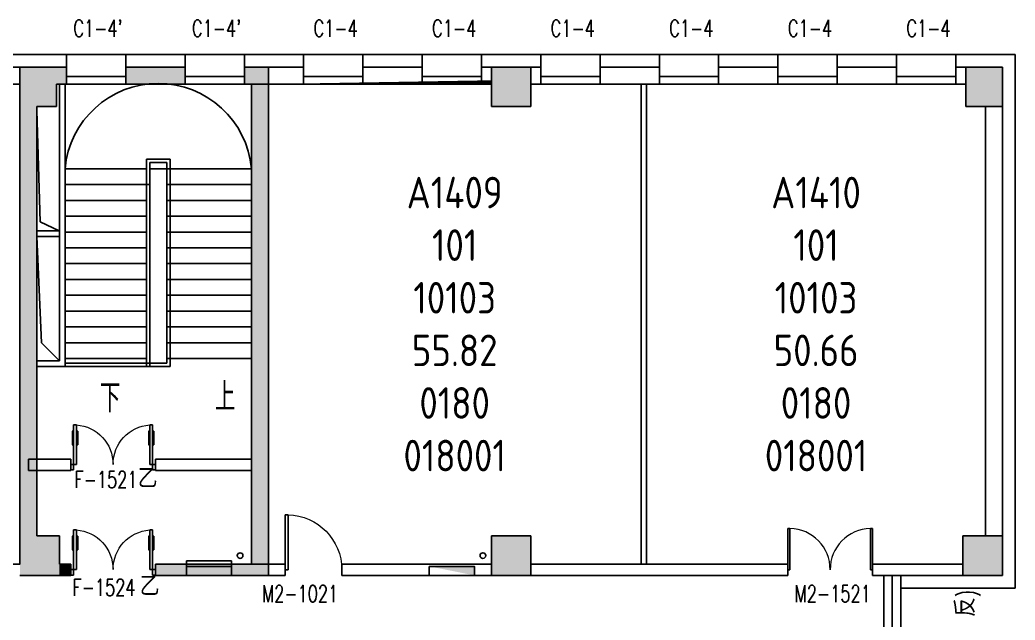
# Model space of a CAD drawing. Extents: x 2066852 to 2142668, y 313528 to 416301.
# Drawn here: x 2124413 to 2142038, y 405673 to 416301 of the extents above; entities that cross this region are included whole.
import ezdxf

# ---------------------------------------------------------------- set-up
doc = ezdxf.new("R2010")
doc.units = 0
doc.header["$LTSCALE"] = 1000
doc.header["$MEASUREMENT"] = 0
for name, color, linetype in [('body', 30, 'Continuous'), ('RM$', 5, 'Continuous'), ('RM$TXT', 5, 'Continuous'), ('消防', 222, 'Continuous')]:
    doc.layers.add(name, color=color, linetype=linetype)
doc.styles.add('_TCH_DIM', font='SIMPLEX', dxfattribs={"bigfont": 'GBCBIG'})
doc.styles.add('_TCH_WINDOW', font='txt.shx', dxfattribs={"height": 3.5, "bigfont": 'hztxt.shx'})
doc.styles.get("Standard").update_dxf_attribs({"font": 'gbenor.shx', "bigfont": 'gbcbig.shx'})

# ---------------------------------------------------------------- blocks, each defined once
blk = doc.blocks.new('cde')
at = {"layer": '消防'}
blk.add_hatch(color=256, dxfattribs=at).paths.add_polyline_path([(-873426.7166632321, -271674.3896962288), (-874226.7166632321, -271674.3896962288), (-873426.7166632321, -271834.3896962288)])
blk.add_lwpolyline([(-874226.7166632321, -271674.3896962288), (-873426.7166632321, -271674.3896962288), (-873426.7166632321, -271834.3896962288), (-874226.7166632321, -271834.3896962288)], close=True, dxfattribs=at)
blk = doc.blocks.new('$WINLIB2D$00000004')
for p, q in [((-0.5, 0.5), (0.5, 0.5)), ((-0.5, 0.2405796575893152), (0.5, 0.2405796575893152)), ((-0.4999999999999999, -0.5), (0.5, -0.5))]:
    blk.add_line(p, q)
blk = doc.blocks.new('$DorLib2D$00000002')
for p, q in [((-0.5, -5.684341886080802e-17), (-0.5000000000000007, 0.4875)), ((-0.4750000000000007, 0.4875), (-0.5000000000000007, 0.4875)), ((-0.475, -2.842170943040401e-17), (-0.4750000000000007, 0.4875)), ((0.475, -2.842170943040401e-17), (0.4750000000000007, 0.4875)), ((0.4750000000000007, 0.4875), (0.5000000000000007, 0.4875)), ((0.5, -5.684341886080802e-17), (0.5000000000000007, 0.4875)), ((-0.5, -5.684341886080802e-17), (-0.475, -2.842170943040401e-17)), ((0.5, -5.684341886080802e-17), (0.475, -2.842170943040401e-17))]:
    blk.add_line(p, q)
at = {"lineweight": 13}
for centre, start, end in [((-0.4875, -4.263256414560601e-17), 0, 88.53071641864632), ((0.4875, -4.263256414560601e-17), 91.4692835813537, 180)]:
    blk.add_arc(centre, 0.4875, start, end, dxfattribs=at)
blk = doc.blocks.new('$DorLib2D$00000001')
for p, q in [((0.45, 0.9750000000000001), (0.5000000000000002, 0.9750000000000001)), ((0.45, 0), (0.45, 0.9750000000000001)), ((0.5, 0), (0.5, 0.9750000000000001)), ((0.5, 0), (0.45, 0))]:
    blk.add_line(p, q)
at = {"lineweight": 13}
blk.add_arc((0.475, 0), 0.975, 91.4692835813538, 180, dxfattribs=at)
blk = doc.blocks.new('$DorLib2D$00000011')
for p, q in [((-0.4666666602065375, 0.4708801651422996), (-0.46666666020654, -0.06245316819156697)), ((-0.4666666602065375, 0.4708801651422996), (-0.4333333268731733, 0.4708801651422999)), ((-0.4333333268731733, 0.4708801651422999), (-0.4333333268731709, 0.004213498475166344)), ((0.4333333397943598, 0.4708801651422999), (0.4333333397943574, 0.004213498475166344)), ((0.4666666731277241, 0.4708801651422996), (0.4333333397943598, 0.4708801651422999)), ((0.4666666731277241, 0.4708801651422996), (0.4666666731277265, -0.06245316819156697)), ((-0.4833333268732257, 0.3962051976975873), (-0.466666660206538, 0.3962051976975872)), ((-0.41666666020649, 0.3962051976975873), (-0.4333333268731729, 0.3962051976975873)), ((0.4166666731276766, 0.3962051976975873), (0.4333333397943595, 0.3962051976975873)), ((0.4833333397944098, 0.3962051976975873), (0.4666666731277244, 0.3962051976975872)), ((-0.4833333268732233, 0.2345635206386193), (-0.4666666602065386, 0.2345635206386192)), ((-0.41666666020649, 0.2345635206386193), (-0.4333333268731721, 0.2345635206386192)), ((0.4166666731276741, 0.2345635206386193), (0.4333333397943586, 0.2345635206386192)), ((0.4833333397944074, 0.2345635206386193), (0.4666666731277251, 0.2345635206386192)), ((-0.4999999935399067, 0.004213498475166344), (-0.4333333268731709, 0.004213498475166344)), ((-0.4999999935399042, 0.004213498475176044), (-0.4999999935399067, -0.06245316819156697)), ((0.5000000064610932, 0.004213498475166344), (0.4333333397943574, 0.004213498475166344)), ((0.5000000064610907, 0.004213498475176044), (0.5000000064610932, -0.06245316819156697)), ((-0.4999999935399067, -0.06245316819156697), (-0.46666666020654, -0.06245316819156697)), ((0.5000000064610932, -0.06245316819156697), (0.4666666731277265, -0.06245316819156697))]:
    blk.add_line(p, q)
at = {"lineweight": 13}
for p, q in [((-0.4833333268732257, 0.3962051976975873), (-0.4833333268732233, 0.2345635206386193)), ((-0.41666666020649, 0.3962051976975873), (-0.41666666020649, 0.2345635206386193)), ((0.4166666731276766, 0.3962051976975873), (0.4166666731276741, 0.2345635206386193)), ((0.4833333397944098, 0.3962051976975873), (0.4833333397944074, 0.2345635206386193))]:
    blk.add_line(p, q, dxfattribs=at)
for centre, start, end in [((-0.46666666020654, 0.004213498475166344), 0, 85.90395624184767), ((0.4666666731277265, 0.004213498475166344), 94.09604375815232, 180)]:
    blk.add_arc(centre, 0.4666666666671332, start, end, dxfattribs=at)

msp = doc.modelspace()

# ---------------------------------------------------------------- hatches: boundary and pattern name
at = {"layer": 'body'}
for points in [[(2124413.169386332, 414764.5067234881), (2125063.169386367, 414764.5067234905), (2125063.169386367, 415464.5067234795), (2124413.169386332, 415464.5067234881)], [(2125063.169386367, 415464.5067234795), (2125063.169386367, 415164.5067238432), (2125238.169386275, 415164.5067238379), (2125238.169386274, 415464.5067238435)], [(2127338.169386376, 415464.5067238447), (2126288.169386274, 415464.5067238441), (2126288.169386275, 415164.5067238385), (2127338.169386377, 415164.5067238391)], [(2128813.169385829, 415464.5067238468), (2128388.169386376, 415464.5067238453), (2128388.169386376, 415164.5067238397), (2128813.169385829, 415164.5067238468)], [(2132763.169386333, 414764.5067234877), (2133463.169386333, 414764.5067234877), (2133463.169386333, 415464.5067234877), (2132763.169386333, 415464.5067234877)], [(2141163.169386383, 414764.5067234877), (2141813.169386333, 414764.5067234877), (2141813.169386333, 415464.506723488), (2141163.169386383, 415464.506723488)], [(2128513.169385829, 415164.4989110774), (2128513.169385831, 406664.4989110937), (2128813.169385831, 406664.4989110937), (2128813.169385829, 415164.4989110774)], [(2124713.169385999, 414764.5067234892), (2124413.169385999, 414764.5067234881), (2124413.169385999, 407164.498910902), (2124713.169385999, 407164.498910902)], [(2124413.169385907, 406464.498910902), (2125113.169385907, 406464.498910902), (2125113.169385907, 407164.498910902), (2124413.169385907, 407164.498910902)], [(2132763.169385907, 406464.498910902), (2133463.169385907, 406464.498910902), (2133463.169385907, 407164.498910902), (2132763.169385907, 407164.498910902)], [(2141113.200636333, 406464.506723488), (2141813.169386333, 406464.506723488), (2141813.169386333, 407164.5067234877), (2141113.200636333, 407164.5067234877)], [(2125113.169385907, 406664.4989110703), (2125113.169385907, 406464.4989110665), (2125312.913703766, 406464.4989110603), (2125312.913703766, 406664.4989110717)], [(2128813.169385309, 406664.4989110891), (2126812.913703918, 406664.4989110794), (2126812.913703918, 406464.4989110544), (2128513.169386126, 406464.4989110558)], [(2128813.169385309, 406664.4989110891), (2128513.169386126, 406464.4989110558), (2128813.16938583, 406464.4989110683)]]:
    msp.add_hatch(color=256, dxfattribs=at).paths.add_polyline_path(points)

# ---------------------------------------------------------------- linework, layer by layer
for p, q in [((2125215.124585518, 415164.5106300967), (2125115.091191594, 415164.5146692655)), ((2124715.12458561, 412564.5067238543), (2124715.124585611, 412464.5067238543)), ((2124715.12458561, 410264.5067238542), (2124715.124585611, 410164.5067238542))]:
    msp.add_line(p, q)
for p, q in [((2125013.169386307, 415689.5067238573), (2124188.169386597, 415689.5067238564)), ((2125238.169386274, 415689.5067238718), (2125013.169386307, 415689.5067238447)), ((2125238.169386274, 415689.5067238718), (2125238.169386274, 415464.5067238448)), ((2127338.169386376, 415689.506723873), (2126288.169386274, 415689.5067238724)), ((2126288.169386274, 415689.5067238724), (2126288.169386274, 415464.5067238454)), ((2127338.169386376, 415689.506723873), (2127338.169386376, 415464.506723846)), ((2128813.169385829, 415689.5067238468), (2128388.169386376, 415689.5067238736)), ((2128388.169386376, 415689.5067238736), (2128388.169386376, 415464.5067238465)), ((2129438.169386376, 415689.5067238276), (2128813.169385829, 415689.5067238469)), ((2129438.169386376, 415689.5067238276), (2129438.169386376, 415464.5067238472)), ((2131538.169386376, 415689.5067238287), (2130488.169386376, 415689.5067238281)), ((2130488.169386376, 415689.5067238281), (2130488.169386376, 415464.5067238478)), ((2131538.169386376, 415689.5067238287), (2131538.169386376, 415464.5067238485)), ((2133113.169386306, 415689.5067238493), (2132588.169386376, 415689.5067238294)), ((2132588.169386376, 415689.5067238294), (2132588.169386376, 415464.506723849)), ((2133638.169386376, 415689.5067238475), (2133113.169386306, 415689.5067238493)), ((2133638.169386376, 415689.5067238475), (2133638.169386376, 415464.5067238495)), ((2135738.169386376, 415689.5067238512), (2134688.169386477, 415689.5067238494)), ((2134688.169386477, 415689.5067238494), (2134688.169386477, 415464.5067238496)), ((2135738.169386376, 415689.5067238512), (2135738.169386376, 415464.5067238499)), ((2137838.169386376, 415689.506723855), (2136788.169386376, 415689.5067238531)), ((2136788.169386376, 415689.5067238531), (2136788.169386376, 415464.5067238501)), ((2137838.169386376, 415689.506723855), (2137838.169386376, 415464.5067238503)), ((2139938.169386274, 415689.5067238588), (2138888.169386376, 415689.5067238569)), ((2138888.169386376, 415689.5067238569), (2138888.169386376, 415464.5067238505)), ((2139938.169386274, 415689.5067238588), (2139938.169386274, 415464.5067238507)), ((2142038.169386304, 415689.5067238653), (2140988.169386376, 415689.5067238606)), ((2140988.169386376, 415689.5067238606), (2140988.169386376, 415464.5067238509)), ((2142038.169386304, 406239.5067237886), (2142038.169386304, 415689.5067238653)), ((2124413.169386335, 415464.5067238612), (2124188.169386597, 415464.506723861)), ((2124503.924184489, 415464.5067234834), (2124413.169386332, 415464.5067234881)), ((2124413.169386332, 415464.5067234881), (2124413.169386335, 415460.8953177924)), ((2124413.169386335, 415460.8953177924), (2124413.169386332, 414764.5067234881)), ((2125063.169386367, 415464.5067234795), (2124503.924184489, 415464.5067234834)), ((2125238.169386274, 415464.5067238435), (2125063.169386427, 415464.5067239989)), ((2125238.169386275, 415164.5067238379), (2125238.169386274, 415464.5067238435)), ((2127338.169386376, 415464.5067238447), (2126288.169386274, 415464.5067238441)), ((2126288.169386274, 415464.5067238441), (2126288.169386275, 415164.5067238385)), ((2127338.169386377, 415164.5067238391), (2127338.169386376, 415464.5067238447)), ((2128813.169385829, 415464.5067238468), (2128388.169386376, 415464.5067238453)), ((2128388.169386376, 415464.5067238453), (2128388.169386376, 415164.5067238397)), ((2129438.169386376, 415464.5067238525), (2128813.169385829, 415464.5067238469)), ((2128813.169385829, 415164.5067238468), (2128813.169385829, 415464.5067238468)), ((2129438.169386376, 415164.5067238574), (2129438.169386376, 415464.5067238525)), ((2131538.169386376, 415464.5067238537), (2130488.169386376, 415464.5067238531)), ((2130488.169386376, 415464.5067238531), (2130488.169386377, 415164.506723858)), ((2131538.169386376, 415164.5067238585), (2131538.169386376, 415464.5067238537)), ((2132763.169386335, 415464.5067238357), (2132588.169386376, 415464.5067238543)), ((2132588.169386376, 415464.5067238543), (2132588.169386376, 415164.5067238592)), ((2133463.169386333, 415464.5067234877), (2132763.169386333, 415464.5067234877)), ((2132763.169386333, 415464.5067234877), (2132763.169386333, 414764.5067234877)), ((2133638.169386376, 415464.5067238496), (2133463.169386335, 415464.5067240406)), ((2133463.169386333, 414764.5067234877), (2133463.169386333, 415464.5067234877)), ((2133638.169386376, 415164.5067238447), (2133638.169386376, 415464.5067238496)), ((2135738.169386376, 415464.50672385), (2134688.169386478, 415464.5067238497)), ((2134688.169386478, 415464.5067238497), (2134688.169386478, 415164.5067238467)), ((2135738.169386377, 415164.5067238486), (2135738.169386376, 415464.50672385)), ((2137838.169386376, 415464.5067238504), (2136788.169386376, 415464.5067238502)), ((2136788.169386376, 415464.5067238502), (2136788.169386376, 415164.5067238506)), ((2137838.169386376, 415164.5067238525), (2137838.169386376, 415464.5067238504)), ((2139938.169386274, 415464.5067238508), (2138888.169386376, 415464.5067238506)), ((2138888.169386376, 415464.5067238506), (2138888.169386377, 415164.5067238545)), ((2139938.169386275, 415164.5067238564), (2139938.169386274, 415464.5067238508)), ((2141163.169386495, 415464.5067237329), (2140988.169386376, 415464.506723851)), ((2140988.169386376, 415464.506723851), (2140988.169386376, 415164.5067238584)), ((2141813.169386333, 415464.506723488), (2141163.169386383, 415464.506723488)), ((2141163.169386383, 415464.506723488), (2141163.169386383, 414764.5067234877)), ((2141813.169386333, 414764.5067234877), (2141813.169386333, 415464.506723488)), ((2124188.169386597, 415164.5067238562), (2124413.169386335, 415164.5067239133)), ((2125063.169386427, 415164.5067234881), (2125238.169386275, 415164.5067238379)), ((2125063.169386367, 414764.5067234905), (2125063.169386427, 415164.5067238368)), ((2125115.091191431, 415164.5106300969), (2125114.952492139, 411729.5067238546)), ((2128513.169385829, 415164.506723861), (2125213.169385829, 415164.5067238599)), ((2125213.169385829, 415164.5067238599), (2125213.169385829, 413384.5067238599)), ((2125215.124585518, 415164.5106300967), (2125215.124585517, 410164.5067238547)), ((2126288.169386275, 415164.5067238385), (2127338.169386377, 415164.5067238391)), ((2128388.169386376, 415164.5067238397), (2128813.169385829, 415164.5067238468)), ((2128513.169385829, 413664.506723861), (2128513.169385829, 415164.506723861)), ((2128513.169385829, 415164.4989110774), (2128513.169385831, 406664.4989110937)), ((2128813.169385829, 415164.4989110774), (2128513.169385829, 415164.4989110774)), ((2128813.169385829, 415164.5067238469), (2129438.169386376, 415164.5067238574)), ((2128813.169385829, 415164.4989110774), (2128813.169385831, 406664.4989110937)), ((2130488.169386377, 415164.506723858), (2131538.169386376, 415164.5067238585)), ((2132588.169386376, 415164.5067238592), (2132763.169386335, 415164.5067236963)), ((2133463.169386335, 415164.5067238823), (2133638.169386376, 415164.5067238447)), ((2134688.169386478, 415164.5067238467), (2135738.169386377, 415164.5067238486)), ((2135413.169385829, 415164.4989110792), (2135413.169385831, 406664.4989110955)), ((2135513.169386305, 406664.506723772), (2135513.16938631, 415164.5067238482)), ((2136788.169386376, 415164.5067238506), (2137838.169386376, 415164.5067238525)), ((2138888.169386377, 415164.5067238545), (2139938.169386275, 415164.5067238564)), ((2140988.169386376, 415164.5067238584), (2141163.169386495, 415164.5067238302)), ((2124713.169385997, 407164.4989110364), (2124713.169386005, 414764.5067234238)), ((2124713.169386002, 414764.5067234238), (2125063.169386367, 414764.5067234905)), ((2132763.169386333, 414764.5067234877), (2133463.169386333, 414764.5067234877)), ((2141163.169386383, 414764.5067234877), (2141813.169386333, 414764.5067234877)), ((2141513.169386305, 407164.5067234877), (2141513.169386309, 414764.506723579)), ((2141813.169386299, 407164.5067234877), (2141813.169386299, 414764.506723579)), ((2124715.124585609, 414697.6816560602), (2124772.866252895, 412724.1795006512)), ((2125215.124585524, 413664.5145366441), (2126653.2445773, 413664.5145366403)), ((2126655.12458985, 410164.4906095733), (2126653.153267243, 413834.5067236911)), ((2126653.153267243, 413834.5067236911), (2127073.153142035, 413834.506723691)), ((2126713.169385829, 413384.5067238604), (2126713.169385829, 413664.5067238604)), ((2126713.169385829, 413664.5067238604), (2128513.169385829, 413664.506723861)), ((2126715.124581194, 410164.522838135), (2126713.185504428, 413774.5067240301)), ((2126713.185504428, 413774.5067240301), (2127013.185629636, 413774.5067240301)), ((2126713.244585952, 413664.5145366403), (2126715.124585524, 413664.5145366436)), ((2126715.124585525, 410224.5067238607), (2126715.124585524, 413664.5145366436)), ((2127013.169385832, 413664.5067238604), (2127013.169385831, 410304.5067238604)), ((2128513.169385832, 413664.5067238599), (2127013.169385832, 413664.5067238604)), ((2127013.185629636, 413774.5067240301), (2127015.108332933, 410224.5067238635)), ((2127073.153142035, 413834.506723691), (2127075.140838118, 410164.5067238634)), ((2128513.169385832, 413664.5067238599), (2128513.169385831, 410304.5067238599)), ((2125213.169385829, 413384.5067238599), (2126713.169385829, 413384.5067238604)), ((2125215.124585524, 413384.5145366441), (2126653.394977276, 413384.5145366403)), ((2126713.394985928, 413384.5145366401), (2126715.124585524, 413384.5145366436)), ((2128513.169385832, 413384.5067238599), (2127013.169385832, 413384.5067238604)), ((2125215.124585524, 413104.5145366441), (2126653.545377252, 413104.5145366401)), ((2126713.545385905, 413104.5145366401), (2126715.124585524, 413104.5145366436)), ((2128513.169385832, 413104.5067238599), (2127013.169385832, 413104.5067238604)), ((2125215.124585524, 412824.5145366441), (2126653.695777228, 412824.5145366401)), ((2126713.695785881, 412824.5145366403), (2126715.124585524, 412824.5145366436)), ((2128513.169385831, 412824.5067238599), (2127013.169385831, 412824.5067238604)), ((2124772.866252895, 412724.1795006512), (2125109.33901462, 412567.1425866045)), ((2125115.124585597, 412564.5067238543), (2124715.12458561, 412564.5067238543)), ((2125115.124585597, 412464.5067238543), (2124715.124585611, 412464.5067238543)), ((2125215.124585524, 412544.5145366441), (2126653.846177204, 412544.5145366401)), ((2126713.846185857, 412544.5145366401), (2126715.124585524, 412544.5145366436)), ((2128513.169385831, 412544.5067238599), (2127013.169385831, 412544.5067238604)), ((2125215.124585524, 412264.5145366441), (2126653.99657718, 412264.5145366504)), ((2126713.996585833, 412264.5145366504), (2126715.124585524, 412264.5145366436)), ((2128513.169385831, 412264.5067238599), (2127013.169385831, 412264.5067238604)), ((2125215.124585524, 411984.5145366441), (2126654.146977156, 411984.5145366401)), ((2126714.14698581, 411984.5145366401), (2126715.124585524, 411984.5145366436)), ((2128513.169385831, 411984.5067238599), (2127013.169385831, 411984.5067238604)), ((2125114.952492139, 411729.5067238546), (2125114.893190804, 410264.5067238542)), ((2125215.124585523, 411704.5145366441), (2126654.297377132, 411704.5145366403)), ((2126714.297385786, 411704.5145366401), (2126715.124585523, 411704.5145366436)), ((2128513.169385831, 411704.5067238599), (2127013.169385831, 411704.5067238604)), ((2125215.124585523, 411424.5145366441), (2126654.447777108, 411424.5145366403)), ((2126714.447785762, 411424.5145366401), (2126715.124585523, 411424.5145366436)), ((2128513.169385831, 411424.5067238599), (2127013.169385831, 411424.5067238604)), ((2125215.124585523, 411144.5145366441), (2126654.598177084, 411144.5145366403)), ((2126714.598185738, 411144.5145366401), (2126715.124585523, 411144.5145366436)), ((2128513.169385831, 411144.5067238599), (2127013.169385831, 411144.5067238604)), ((2125215.124585523, 410864.5145366441), (2126654.74857706, 410864.5145366401)), ((2126714.748585714, 410864.5145366403), (2126715.124585523, 410864.5145366436)), ((2128513.169385831, 410864.5067238599), (2127013.169385831, 410864.5067238604)), ((2124794.753095358, 410583.4899810205), (2125114.893190804, 410264.5067238542)), ((2125215.124585523, 410584.5145366441), (2126654.898977036, 410584.5145366401)), ((2126714.898985691, 410584.5145366401), (2126715.124585523, 410584.5145366436)), ((2128513.169385831, 410584.5067238599), (2127013.169385831, 410584.5067238604)), ((2125114.893190804, 410264.5067238542), (2124715.12458561, 410264.5067238542)), ((2125215.124585522, 410164.5067238547), (2124715.124585611, 410164.5067238542)), ((2125215.124585523, 410304.5145366441), (2126655.049377012, 410304.5145366504)), ((2127015.108332933, 410224.5067238635), (2125215.124585522, 410224.5067238574)), ((2125215.124585522, 410164.5067238574), (2125215.124585522, 410224.5067238574)), ((2127075.140838118, 410164.5067238634), (2125215.124585522, 410164.5067238574)), ((2126655.12458985, 410164.4906095733), (2126715.124581194, 410164.522838135)), ((2126715.049385667, 410304.5145366504), (2126715.124585523, 410304.5145366436)), ((2126715.124585525, 410164.5067238554), (2126715.124585525, 410164.5147798477)), ((2127015.124585522, 410164.5067238541), (2126715.124585522, 410164.506723854)), ((2128513.169385831, 410304.5067238599), (2127013.169385831, 410304.5067238604)), ((2125312.913703918, 408524.4989113082), (2124563.169385831, 408524.4989112876)), ((2124563.169385831, 408524.4989112876), (2124563.169385831, 408324.4989112876)), ((2125312.913703918, 408324.4989112772), (2125312.913703918, 408524.4989113082)), ((2128513.169385829, 408524.4989112876), (2126812.913703918, 408524.4989113082)), ((2126812.913703918, 408524.4989113082), (2126812.913703918, 408324.4989112772)), ((2128513.169385829, 408324.4989112876), (2128513.169385829, 408524.4989112876)), ((2124563.169385831, 408324.4989112876), (2125312.913703918, 408324.4989112772)), ((2126812.913703918, 408324.4989112772), (2128513.169385829, 408324.4989112876)), ((2125113.169385907, 407164.498910902), (2124713.169385989, 407164.4989110363)), ((2125113.169385986, 406664.4989110592), (2125113.169385907, 407164.498910902)), ((2133463.169385907, 407164.498910902), (2132763.169385907, 407164.498910902)), ((2132763.169385907, 407164.498910902), (2132763.169385907, 406464.498910902)), ((2133463.169385907, 406464.498910902), (2133463.169385907, 407164.498910902)), ((2141813.169386333, 407164.5067234877), (2141113.200636333, 407164.5067234877)), ((2141113.200636333, 407164.5067234877), (2141113.200636333, 406464.506723488)), ((2141813.169386333, 406464.506723488), (2141813.169386333, 407164.5067234877)), ((2125312.913703766, 406664.4989110717), (2125113.169385986, 406664.4989111294)), ((2125312.913703766, 406464.4989110603), (2125312.913703766, 406664.4989110717)), ((2128813.169385309, 406664.4989110891), (2126812.913703918, 406664.4989110794)), ((2126812.913703918, 406664.4989110794), (2126812.913703918, 406464.4989110544)), ((2128813.169385831, 406664.4989110937), (2128513.169385831, 406664.4989110937)), ((2129113.169385849, 406664.4989110713), (2128813.16938583, 406664.4989110781)), ((2128813.16938583, 406664.4989110781), (2128813.169385829, 406464.4989110781)), ((2128813.169385309, 406664.4989110891), (2128813.16938583, 406464.4989110683)), ((2129113.169385849, 406464.4989110712), (2129113.169385849, 406664.4989110713)), ((2132763.169385812, 406664.4989110597), (2130113.169385849, 406664.49891107)), ((2130113.169385849, 406664.49891107), (2130113.169385849, 406464.4989110699)), ((2138013.169385849, 406664.5067237696), (2133463.169385986, 406664.506723774)), ((2138013.169385849, 406464.5067237701), (2138013.169385849, 406664.5067237696)), ((2139713.169386017, 406664.506723769), (2139513.169386002, 406664.5067237687)), ((2139513.169386002, 406664.5067237687), (2139513.169386002, 406464.5067237691)), ((2141113.20063635, 406664.5067238249), (2139713.169386017, 406664.506723769)), ((2124413.169385907, 406464.498910902), (2125113.169385907, 406464.498910902)), ((2125113.169385986, 406464.4989109103), (2125312.913703766, 406464.4989110603)), ((2126812.913703918, 406464.4989110544), (2128513.169386126, 406464.4989110558)), ((2128513.169386126, 406464.4989110558), (2128513.16938583, 406464.4989110683)), ((2128813.16938583, 406464.4989110683), (2128513.16938583, 406464.4989110683)), ((2128813.169385829, 406464.4989110781), (2129113.169385849, 406464.4989110712)), ((2130113.169385849, 406464.4989110699), (2132763.169385812, 406464.4989110589)), ((2132763.169385907, 406464.498910902), (2133463.169385907, 406464.498910902)), ((2133463.169385986, 406464.5067237843), (2138013.169385849, 406464.5067237701)), ((2139513.169386002, 406464.5067237691), (2139713.169386017, 406464.506723769)), ((2141113.20063635, 406464.5067237981), (2139713.169386017, 406464.506723769)), ((2139713.169386037, 406464.5067237691), (2139713.169386037, 404064.5067239171)), ((2139863.169386039, 406464.506723769), (2139863.169386039, 404064.5067239171)), ((2140013.169385997, 406464.5067237688), (2140013.169385996, 404064.5067239171)), ((2141113.200636333, 406464.506723488), (2141813.169386333, 406464.506723488)), ((2142038.169386304, 406239.5067237886), (2140013.169385997, 406239.5067237898))]:
    msp.add_line(p, q, dxfattribs=at)
for points in [[(2125971.814119605, 410024.5067238609, 0, 0, 0), (2125971.814119606, 414352.8735670894, 0, 0, 0), (2128121.814119606, 414352.8735670894, 0, 0, 0), (2128121.814119606, 411966.9962602688, 120, 0, 0), (2128121.814119606, 411516.9962602688, 0, 0, 0)], [(2128021.814119607, 410146.0727804119, 0, 0, 0), (2128021.814119607, 410676.0727804119, 120, 0, 0), (2128021.814119607, 411126.0727804119, 0, 0, 0)]]:
    msp.add_lwpolyline(points, format="xyseb", dxfattribs=at)
msp.add_lwpolyline([(2124715.124585611, 412464.5067238543), (2124794.753095358, 410583.4899810205)], dxfattribs=at)
msp.add_arc((2126863.16938583, 413519.2754043334), 1656.379224755314, 5.030152787590178, 174.9698472124098, dxfattribs=at)
at = {"layer": 'RM$'}
msp.add_lwpolyline([(2110113.169386318, 414764.4989104822), (2110313.169386317, 414764.4989104822), (2110313.16938632, 415164.498910726), (2124413.169386318, 415164.4989106694), (2124413.169386536, 406664.4989108361), (2110313.169385892, 406664.4989108361), (2110313.16938609, 407164.4910978964), (2110113.169386322, 407164.4910979916)], close=True, dxfattribs=at)
at = {"layer": 'RM$', "const_width": 1}
for points in [[(2128813.169385829, 415164.4989110774), (2128813.169385831, 406664.4989110937), (2135413.169385831, 406664.5067237721), (2135413.169385829, 415164.4989110792), (2133463.169386335, 415164.5067238823), (2133463.169386333, 414764.5067234877), (2132763.169386333, 414764.5067234877), (2132763.169386335, 415164.5067236963)], [(2135513.16938631, 415164.5067238482), (2135513.169386305, 406664.506723772), (2141113.200636333, 406664.5067238249), (2141113.200636333, 407164.5067234877), (2141513.169386305, 407164.5067234877), (2141513.169386309, 414764.5067234877), (2141163.169386383, 414764.5067234877), (2141163.169386495, 415164.5067238302)]]:
    msp.add_lwpolyline(points, close=True, dxfattribs=at)
at = {"layer": '消防'}
for p, q in [((2127363.169386858, 406624.5067237671), (2127363.169386858, 406724.5067237671)), ((2127363.169386858, 406724.5067237671), (2128163.169386858, 406724.5067237671)), ((2128163.169386858, 406724.5067237671), (2128163.169386858, 406624.5067237671))]:
    msp.add_line(p, q, dxfattribs=at)
at = {"layer": '消防', "linetype": 'Continuous'}
for centre in [(2128313.169379361, 406814.5145416948), (2132613.169371268, 406814.4989191935)]:
    msp.add_circle(centre, 50, dxfattribs=at)

# ---------------------------------------------------------------- block references
at = {"layer": 'body'}
ref = msp.add_blockref('$WINLIB2D$00000004', (2125763.169386362, 415427.0067238451), dxfattribs=dict(at, xscale=1050, yscale=525, zscale=1050, rotation=180.0000000000316))
ref.add_attrib('A', "C1-4'", (2125360.669386361, 416003.2567238765), dxfattribs={"height": 297.5, "style": '_TCH_WINDOW', "width": 0.7058823529411765})
ref = msp.add_blockref('$WINLIB2D$00000004', (2127863.169386361, 415427.0067238463), dxfattribs=dict(at, xscale=1050, yscale=525, zscale=1050, rotation=180.0000000000316))
ref.add_attrib('A', "C1-4'", (2127460.66938636, 416003.2567238765), dxfattribs={"height": 297.5, "style": '_TCH_WINDOW', "width": 0.7058823529411765})
ref = msp.add_blockref('$WINLIB2D$00000004', (2129963.169386362, 415427.0067238475), dxfattribs=dict(at, xscale=1050, yscale=525, zscale=1050, rotation=180.0000000000326))
ref.add_attrib('A', 'C1-4', (2129613.169386362, 416003.2567238621), dxfattribs={"height": 297.5, "style": '_TCH_WINDOW', "width": 0.7058823529411765})
ref = msp.add_blockref('$WINLIB2D$00000004', (2132063.16938636, 415427.0067238488), dxfattribs=dict(at, xscale=1050, yscale=525, zscale=1050, rotation=180.0000000000326))
ref.add_attrib('A', 'C1-4', (2131713.169386362, 416003.2567238571), dxfattribs={"height": 297.5, "style": '_TCH_WINDOW', "width": 0.7058823529411765})
ref = msp.add_blockref('$WINLIB2D$00000004', (2134163.169386436, 415427.0067238503), dxfattribs=dict(at, xscale=1050, yscale=525, zscale=1050, rotation=180.0000000000521))
ref.add_attrib('A', 'C1-4', (2133813.16938644, 416003.2567238569), dxfattribs={"height": 297.5, "style": '_TCH_WINDOW', "width": 0.7058823529411765})
ref = msp.add_blockref('$WINLIB2D$00000004', (2136263.16938636, 415427.0067238522), dxfattribs=dict(at, xscale=1050, yscale=525, zscale=1050, rotation=180.0000000000521))
ref.add_attrib('A', 'C1-4', (2135913.169386362, 416003.256723857), dxfattribs={"height": 297.5, "style": '_TCH_WINDOW', "width": 0.7058823529411765})
ref = msp.add_blockref('$WINLIB2D$00000004', (2138363.16938636, 415427.0067238541), dxfattribs=dict(at, xscale=1050, yscale=525, zscale=1050, rotation=180.0000000000521))
ref.add_attrib('A', 'C1-4', (2138013.169386362, 416003.256723862), dxfattribs={"height": 297.5, "style": '_TCH_WINDOW', "width": 0.7058823529411765})
ref = msp.add_blockref('$WINLIB2D$00000004', (2140463.16938636, 415427.006723856), dxfattribs=dict(at, xscale=1050, yscale=525, zscale=1050, rotation=180.0000000000521))
ref.add_attrib('A', 'C1-4', (2140113.169386362, 416003.256723857), dxfattribs={"height": 297.5, "style": '_TCH_WINDOW', "width": 0.7058823529411765})
at = {"layer": 'body', "xscale": -1500, "yscale": 1500, "zscale": -1500}
msp.add_blockref('$DorLib2D$00000011', (2126062.913703881, 408424.4989112876), dxfattribs=at)
at = {"layer": 'body'}
ref = msp.add_blockref('$DorLib2D$00000001', (2129613.169385837, 406564.4989110771), dxfattribs=dict(at, xscale=-1000, yscale=1000, zscale=-1000, rotation=359.9999999999275))
ref.add_attrib('A', 'M2-1021', (2128700.669385838, 405990.7489110706), dxfattribs={"height": 297.5, "style": '_TCH_WINDOW', "width": 0.7058823529411765})
at = {"layer": 'body', "xscale": 1500, "yscale": -1500, "zscale": 1500, "rotation": 180}
msp.add_blockref('$DorLib2D$00000011', (2126062.913703879, 406564.4989110696), dxfattribs=at)
at = {"layer": 'body'}
ref = msp.add_blockref('$DorLib2D$00000002', (2138763.169385908, 406564.5067237696), dxfattribs=dict(at, xscale=-1500, yscale=-1500, zscale=-1500, rotation=179.9999999999623))
ref.add_attrib('A', 'M2-1521', (2138133.169385909, 405990.7567212633), dxfattribs={"height": 297.5, "rotation": 359.9999999999623, "style": '_TCH_WINDOW', "width": 0.7058823529411765})
at = {"layer": '消防'}
for p in [(3001589.88605009, 678298.8964199959), (3005889.886044901, 678298.8964199959)]:
    msp.add_blockref('cde', p, dxfattribs=at)

# ---------------------------------------------------------------- texts
at = {"layer": 'body'}
for s, height, style, p in [('下', 506.3829787234042, '_TCH_DIM', (2125829.393906839, 409349.5067238609)), ('上', 506.3829787234042, '_TCH_DIM', (2127865.431140883, 409373.1409132158)), ('乙', 350, '_TCH_WINDOW', (2126500.275908605, 408011.9989112876)), ('乙', 350, '_TCH_WINDOW', (2126535.275908604, 406101.9989110696))]:
    msp.add_text(s, height=height, dxfattribs=dict(at, style=style)).set_placement(p)
at = {"layer": 'body', "style": '_TCH_WINDOW', "width": 0.7058823529411765}
for s, p in [('F-1521', (2125380.275908605, 408011.9989112876)), ('F-1524', (2125345.275908604, 406101.9989110696))]:
    msp.add_text(s, height=297.5, dxfattribs=at).set_placement(p)
msp.add_text(')', height=297.5, rotation=90, dxfattribs=at).set_placement((2141328.754533752, 406078.5330882003))
at = {"layer": 'body', "style": '_TCH_WINDOW'}
msp.add_text('反', height=350, rotation=90, dxfattribs=at).set_placement((2141328.754533752, 405728.5330882003))
at = {"layer": 'RM$TXT', "char_height": 558.8, "attachment_point": 8}
for s, insert in [('A1409^M^J101^M^J10103^M^J55.82^M^J0180^M^J018001^M^J', (2132113.16938583, 408306.7694841547)), ('A1410^M^J101^M^J10103^M^J50.66^M^J0180^M^J018001^M^J', (2138513.169386307, 408306.7733904768))]:
    msp.add_mtext(s, dxfattribs=dict(at, insert=insert))

doc.saveas('drawing.dxf')
